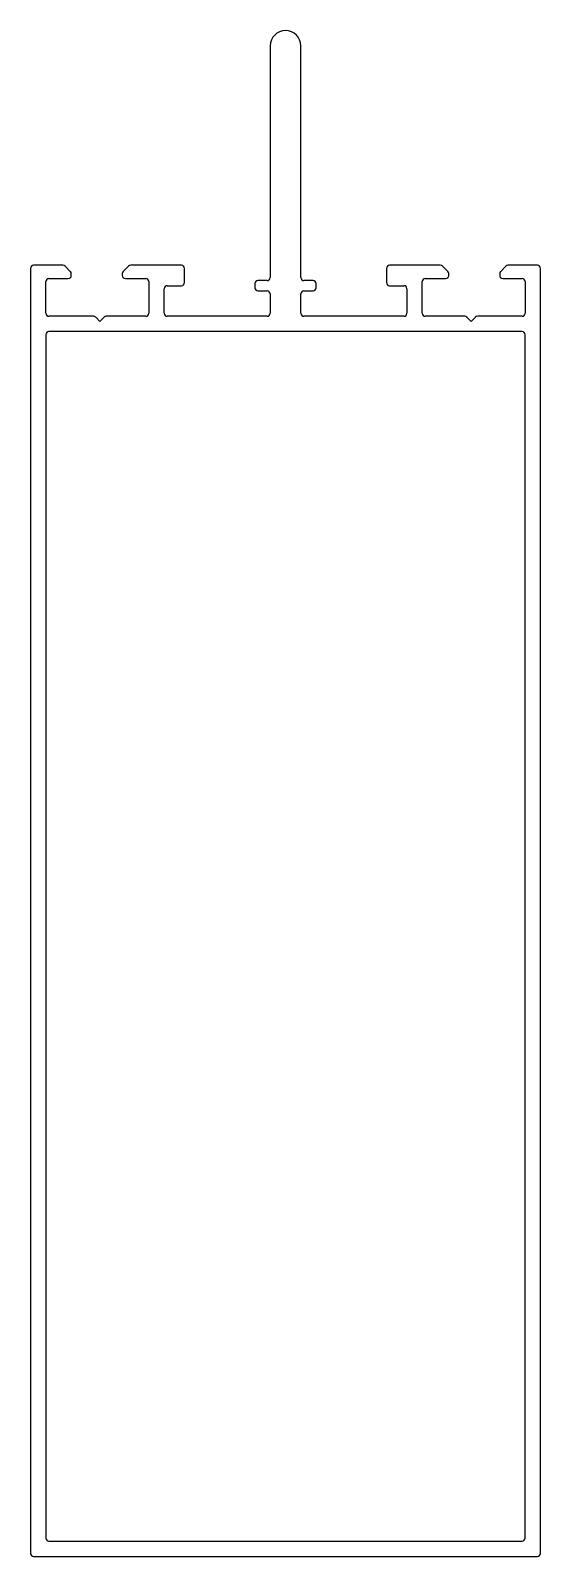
# Model space of a CAD drawing. Extents: x 775 to 825, y 437 to 586.
import ezdxf

# ---------------------------------------------------------------- set-up
doc = ezdxf.new("R2010")
doc.units = 0
doc.layers.get('0').update_dxf_attribs({"linetype": 'CONTINUOUS'})

msp = doc.modelspace()

# ---------------------------------------------------------------- linework, layer by layer
at = {"color": 0}
for p, q in [((798.97, 584.8), (798.97, 562.1)), ((801.97, 562.1), (801.97, 584.8)), ((775.47, 563), (775.47, 437.1)), ((778.64, 563.3), (775.77, 563.3)), ((779.39, 562.67), (778.86, 563.21)), ((779.47, 562.3), (779.47, 562.5)), ((784.47, 562.48), (784.47, 562.3)), ((785.08, 563.21), (784.56, 562.69)), ((790.27, 563.3), (785.29, 563.3)), ((790.57, 561.6), (790.57, 563)), ((810.37, 563), (810.37, 561.6)), ((815.64, 563.3), (810.67, 563.3)), ((816.38, 562.69), (815.86, 563.21)), ((816.47, 562.3), (816.47, 562.48)), ((821.47, 562.5), (821.47, 562.3)), ((822.08, 563.21), (821.54, 562.67)), ((825.17, 563.3), (822.29, 563.3)), ((825.47, 437.1), (825.47, 563)), ((776.97, 558.6), (776.97, 561.7)), ((777.27, 562), (779.17, 562)), ((784.77, 562), (786.77, 562)), ((787.07, 561.7), (787.07, 558.6)), ((788.57, 558.6), (788.57, 561)), ((788.87, 561.3), (790.27, 561.3)), ((797.47, 561.5), (797.47, 561.1)), ((798.67, 561.8), (797.77, 561.8)), ((797.77, 560.8), (798.67, 560.8)), ((803.17, 561.8), (802.27, 561.8)), ((802.27, 560.8), (803.17, 560.8)), ((803.47, 561.1), (803.47, 561.5)), ((810.67, 561.3), (812.07, 561.3)), ((812.37, 561), (812.37, 558.6)), ((813.87, 558.6), (813.87, 561.7)), ((814.17, 562), (816.17, 562)), ((821.77, 562), (823.67, 562)), ((823.97, 561.7), (823.97, 558.6)), ((798.97, 560.5), (798.97, 558.6)), ((801.97, 558.6), (801.97, 560.5)), ((781.64, 558.3), (777.27, 558.3)), ((782.27, 557.8), (781.86, 558.21)), ((782.68, 558.21), (782.27, 557.8)), ((786.77, 558.3), (782.89, 558.3)), ((798.67, 558.3), (788.87, 558.3)), ((812.07, 558.3), (802.27, 558.3)), ((818.04, 558.3), (814.17, 558.3)), ((818.67, 557.8), (818.26, 558.21)), ((819.08, 558.21), (818.67, 557.8)), ((823.67, 558.3), (819.29, 558.3)), ((776.97, 556.5), (776.97, 438.6)), ((823.67, 556.8), (777.27, 556.8)), ((823.97, 438.6), (823.97, 556.5)), ((777.27, 438.3), (823.67, 438.3)), ((775.77, 436.8), (825.17, 436.8))]:
    msp.add_line(p, q, dxfattribs=at)
for centre, radius, start, end in [((800.47, 584.8), 1.5, 0, 180), ((775.77, 563), 0.3, 90, 180), ((778.64, 563), 0.3, 45, 90), ((779.17, 562.3), 0.3, 270, 360), ((779.22, 562.5), 0.25, 360, 45), ((784.77, 562.48), 0.3, 135, 180), ((784.77, 562.3), 0.3, 180, 270), ((785.29, 563), 0.3, 90, 135), ((790.27, 563), 0.3, 0, 90), ((810.67, 563), 0.3, 90, 180), ((815.64, 563), 0.3, 45, 90), ((816.17, 562.3), 0.3, 270, 360), ((816.17, 562.48), 0.3, 0, 45), ((821.72, 562.5), 0.25, 135, 180), ((821.77, 562.3), 0.3, 180, 270), ((822.29, 563), 0.3, 90, 135), ((825.17, 563), 0.3, 0, 90), ((777.27, 561.7), 0.3, 90, 180), ((786.77, 561.7), 0.3, 0, 90), ((788.87, 561), 0.3, 90, 180), ((790.27, 561.6), 0.3, 270, 360), ((797.77, 561.5), 0.3, 90, 180), ((797.77, 561.1), 0.3, 180, 270), ((798.67, 562.1), 0.3, 270, 0), ((798.67, 560.5), 0.3, 0, 90), ((802.27, 562.1), 0.3, 180, 270), ((802.27, 560.5), 0.3, 90, 180), ((803.17, 561.5), 0.3, 360, 90), ((803.17, 561.1), 0.3, 270, 0), ((810.67, 561.6), 0.3, 180, 270), ((812.07, 561), 0.3, 360, 90), ((814.17, 561.7), 0.3, 90, 180), ((823.67, 561.7), 0.3, 0, 90), ((777.27, 558.6), 0.3, 180, 270), ((781.64, 558), 0.3, 45, 90), ((782.89, 558), 0.3, 90, 135), ((786.77, 558.6), 0.3, 270, 360), ((788.87, 558.6), 0.3, 180, 270), ((798.67, 558.6), 0.3, 270, 0), ((802.27, 558.6), 0.3, 180, 270), ((812.07, 558.6), 0.3, 270, 0), ((814.17, 558.6), 0.3, 180, 270), ((818.04, 558), 0.3, 45, 90), ((819.29, 558), 0.3, 90, 135), ((823.67, 558.6), 0.3, 270, 0), ((777.27, 556.5), 0.3, 90, 180), ((823.67, 556.5), 0.3, 360, 90), ((777.27, 438.6), 0.3, 180, 270), ((823.67, 438.6), 0.3, 270, 0), ((775.77, 437.1), 0.3, 180, 270), ((825.17, 437.1), 0.3, 270, 0)]:
    msp.add_arc(centre, radius, start, end, dxfattribs=at)

doc.saveas('drawing.dxf')
